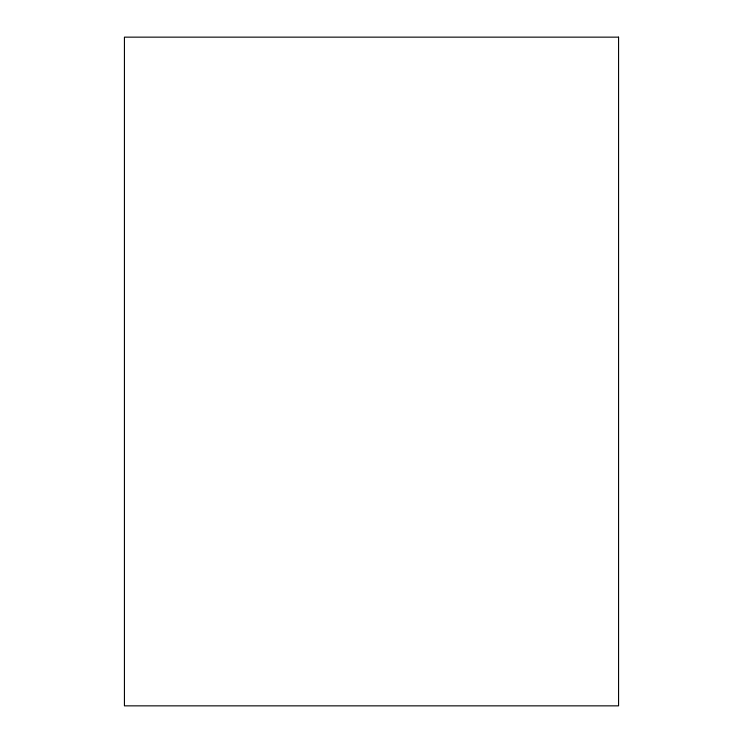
<?xml version="1.0" encoding="UTF-8"?>
<svg xmlns="http://www.w3.org/2000/svg" width="743" height="743" viewBox="0 0 743 743"><rect width="100%" height="100%" fill="white"/><g stroke="black" fill="none" stroke-linecap="round" stroke-linejoin="round"><path stroke-width="1.11" d="M618.566 37.15L124.434 37.15L124.434 705.85L618.566 705.85L618.566 37.15"/></g></svg>
